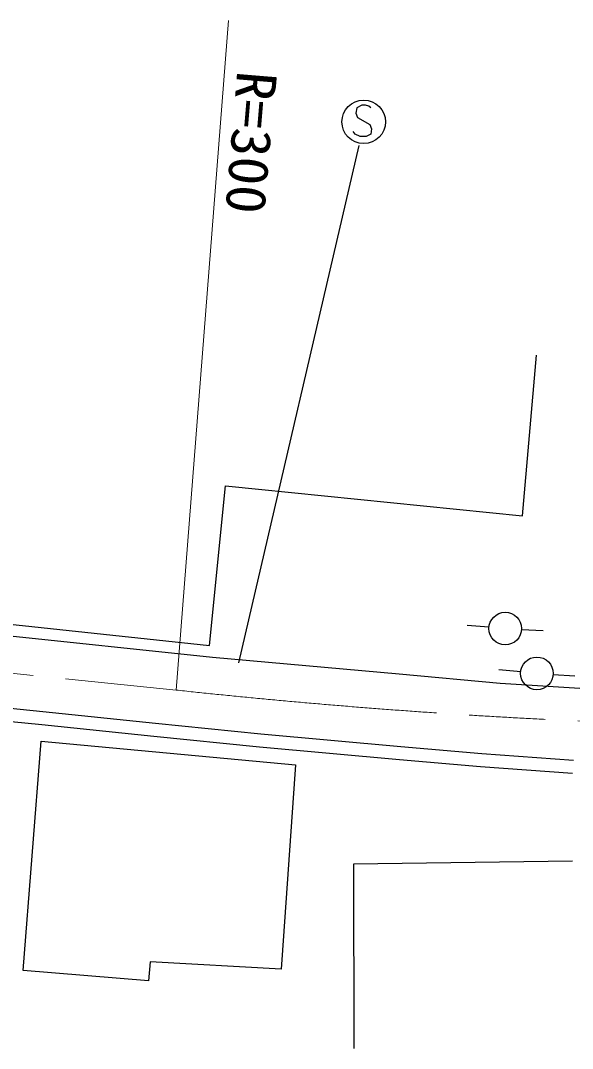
# Model space of a CAD drawing. Units: millimetres, scale not verified. Extents: x 40000 to 680000, y 20000 to 380000.
# Drawn here: x 425962 to 451300, y 273561 to 320787 of the extents above; entities that cross this region are included whole.
import ezdxf
from ezdxf.enums import TextEntityAlignment as Align

# ---------------------------------------------------------------- set-up
doc = ezdxf.new("R2010")
doc.units = ezdxf.units.MM
doc.header["$LTSCALE"] = 1000
doc.linetypes.add('CHAIN', pattern=[18.5, 12, -1.5, 3.5, -1.5])
for name, color, linetype, lineweight in [('M-BGD', 7, 'Continuous', 25), ('M-BGD-EXST', 7, 'Continuous', 25), ('M-BMK', 2, 'CHAIN', 13), ('M-STR-HTXT', 7, 'Continuous', 13)]:
    doc.layers.add(name, color=color, linetype=linetype, lineweight=lineweight)
doc.styles.add('ＭＳ ゴシック', font='')
doc.styles.get('ＭＳ ゴシック').set_extended_font_data('MS Gothic')

msp = doc.modelspace()

# ---------------------------------------------------------------- linework, layer by layer
at = {"layer": 'M-BGD'}
for p, q in [((449004, 298034), (449655, 305414)), ((434636, 292074), (435365, 299415)), ((435365, 299415), (449004, 298034)), ((411620, 294531), (434636, 292074)), ((419718, 293121), (434769, 291538)), ((447467, 292914), (446471, 292995)), ((448963, 292813), (449962, 292759)), ((434769, 291538), (443341, 290765)), ((448923, 290861), (447928, 290951)), ((443341, 290765), (447980, 290343)), ((450419, 290748), (451416, 290686)), ((447980, 290343), (452372, 290063)), ((426990, 289030), (421468, 289570)), ((432151, 288491), (426990, 289030)), ((426932, 288433), (421417, 288972)), ((432088, 287894), (426932, 288433)), ((436994, 287996), (432151, 288491)), ((426088, 277135), (426910, 287685)), ((426910, 287685), (438592, 286595)), ((436933, 287400), (432088, 287894)), ((443421, 287412), (436994, 287996)), ((443367, 286815), (436933, 287400)), ((447133, 287098), (443421, 287412)), ((447082, 286501), (443367, 286815)), ((451342, 286784), (447133, 287098)), ((438592, 286595), (437933, 277210)), ((451298, 286186), (447082, 286501)), ((451301, 282168), (441254, 282025)), ((441254, 282025), (441260, 273561)), ((431909, 277538), (431843, 276673)), ((437933, 277210), (431909, 277538)), ((431843, 276673), (426088, 277135))]:
    msp.add_line(p, q, dxfattribs=at)
for centre in [(448215, 292853), (449670, 290794)]:
    msp.add_circle(centre, 750, dxfattribs=at)
at = {"layer": 'M-BGD-EXST'}
for p, q in [((441637, 316893), (441397, 316773)), ((441797, 316893), (441637, 316893)), ((441956, 316853), (441797, 316893)), ((441397, 316773), (441357, 316533)), ((441357, 316533), (441437, 316333)), ((442037, 316773), (441956, 316853)), ((441437, 316333), (441997, 316013)), ((441997, 316013), (442077, 315813)), ((441318, 315573), (441238, 315693)), ((441558, 315453), (441318, 315573)), ((442037, 315574), (441837, 315453)), ((442077, 315813), (442037, 315574)), ((441486, 315052), (435965, 291273)), ((441837, 315453), (441558, 315453))]:
    msp.add_line(p, q, dxfattribs=at)
msp.add_circle((441717, 316133), 1000, dxfattribs=at)
at = {"layer": 'M-BMK'}
msp.add_line((372813, 296166), (433102, 290027), dxfattribs=at)
msp.add_arc((465339, 588198), 299909, 263.8294, 268.66926, dxfattribs=at)
at = {"layer": 'M-STR-HTXT'}
msp.add_line((433102, 290027), (435505, 320787), dxfattribs=at)

# ---------------------------------------------------------------- texts
at = {"layer": 'M-STR-HTXT', "style": 'ＭＳ ゴシック', "width": 1.05}
msp.add_text('R=300', height=1833, rotation=265.24, dxfattribs=at).set_placement((435365, 318563), align=Align.BOTTOM_LEFT)

doc.saveas('drawing.dxf')
